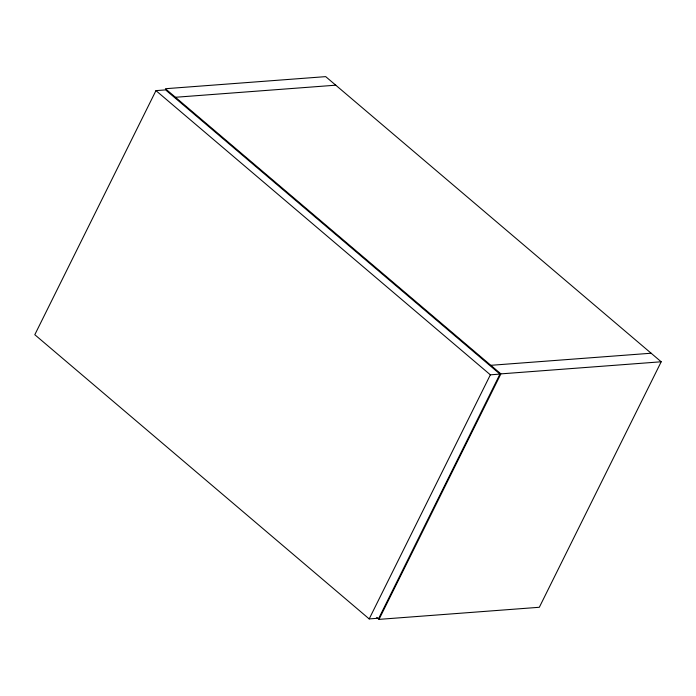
<?xml version="1.0" encoding="UTF-8"?>
<svg xmlns="http://www.w3.org/2000/svg" width="696" height="696" viewBox="0 0 696 696"><rect width="100%" height="100%" fill="white"/><g stroke="black" fill="none" stroke-linecap="round" stroke-linejoin="round"><path stroke-width="1.04" d="M155.965 90.619L34.8 334.715L369.193 618.918L378.815 618.187L499.98 374.1L165.587 89.897L155.965 90.619L490.358 374.822L499.98 374.1M369.193 618.918L490.358 374.822M379.024 619.37L500.885 373.874L661.2 361.781L539.33 607.277L379.024 619.37L376.701 617.395M175.444 97.275L335.75 85.19M490.819 365.313L651.134 353.229M661.2 361.781L325.693 76.63L165.378 88.723L500.885 373.874"/></g></svg>
